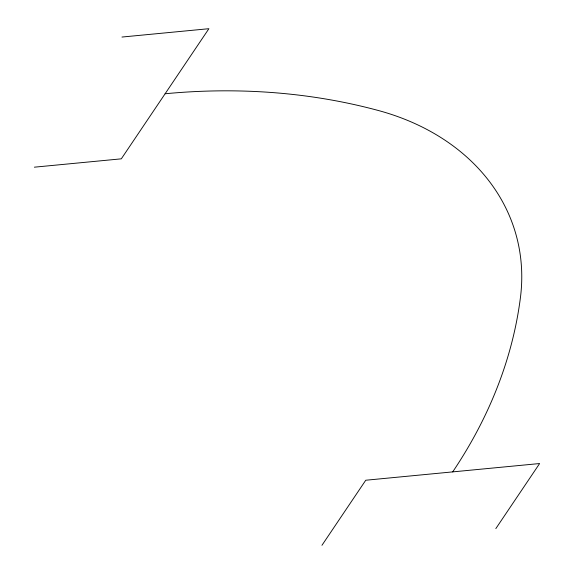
<?xml version="1.0" encoding="UTF-8"?>
<svg xmlns="http://www.w3.org/2000/svg" width="574" height="574" viewBox="0 0 574 574"><rect width="100%" height="100%" fill="white"/><g stroke="black" fill="none" stroke-linecap="round" stroke-linejoin="round"><path stroke-width="0.86" d="M321.957 545.3L365.753 480.237L539.625 463.541L495.828 528.611M121.968 37.045L208.9 28.7L121.308 158.833L34.375 167.178M165.104 93.763A524.909 413.072 -15.3 0 1 378.381 110.509A248.915 195.885 -15.3 0 1 520.46 297.325A524.909 413.072 -15.3 0 1 452.692 471.893"/></g></svg>
